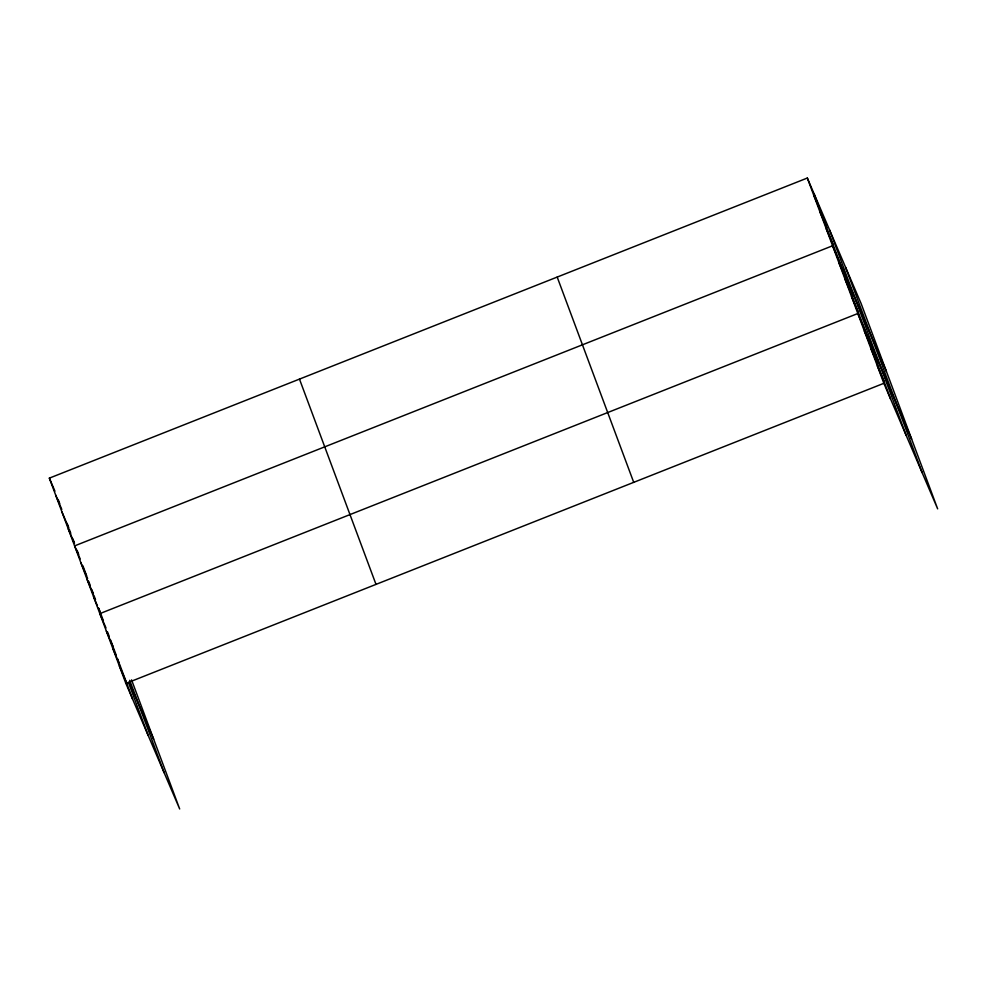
<?xml version="1.0" encoding="UTF-8"?>
<svg xmlns="http://www.w3.org/2000/svg" width="987" height="987" viewBox="0 0 987 987"><rect width="100%" height="100%" fill="white"/><g stroke="black" fill="none" stroke-linecap="round" stroke-linejoin="round"><path stroke-width="1.48" d="M131.567 679.895L179.671 808.97L125.867 683.423L49.35 478.14L807.329 178.03L861.133 303.577L937.65 508.86L883.846 383.314L807.329 178.03M125.867 683.423L883.846 383.314M813.633 194.97L820.333 210.601M819.95 211.909L826.65 227.541M826.267 228.836L832.966 244.468M886.388 371.322L832.572 245.775L74.605 545.885L80.181 558.913M838.888 262.715L845.588 278.346M845.205 279.642L851.904 295.273M851.51 296.581L858.209 312.213M911.63 439.067L857.826 313.521L99.847 613.63L105.991 627.954M864.328 330.966L871.027 346.597M870.83 348.411L877.529 364.043M877.332 365.856L884.031 381.488M49.35 478.14L54.939 491.168M55.667 495.079L61.799 509.415M61.971 512.019L68.671 527.65L67.091 523.418M68.288 528.946L74.432 543.282M80.909 562.824L87.609 578.456M87.226 579.751L93.37 594.088M93.543 596.691L97.442 605.808M98.564 608.411L100.242 612.322L98.663 608.091M129.211 682.14L153.664 739.177M106.349 631.075L113.061 646.707L110.556 639.995M112.863 648.521L118.995 662.857L117.564 658.785M119.365 665.966L126.065 681.598L119.563 664.152M845.588 267.304L922.105 472.588M829.573 229.934L906.091 435.218M814.028 193.662L890.545 398.945M557.199 277.076L633.716 482.347M299.48 379.107L375.998 584.378M129.692 680.314L164.126 772.698M128.606 682.979L148.112 735.327M58.159 499.422L59.738 503.654M69.201 529.057L70.78 533.288M72.89 538.939L74.457 543.171M77.097 550.228L78.676 554.46M82.883 565.748L86.56 575.631M88.67 581.281L90.249 585.513M91.828 589.745L93.395 593.977M93.925 595.383L95.505 599.627M100.76 613.729L103.401 620.786M107.546 631.939L109.051 635.973M113.554 648.052L116.059 654.763M126.558 682.942L132.566 699.055"/></g></svg>
